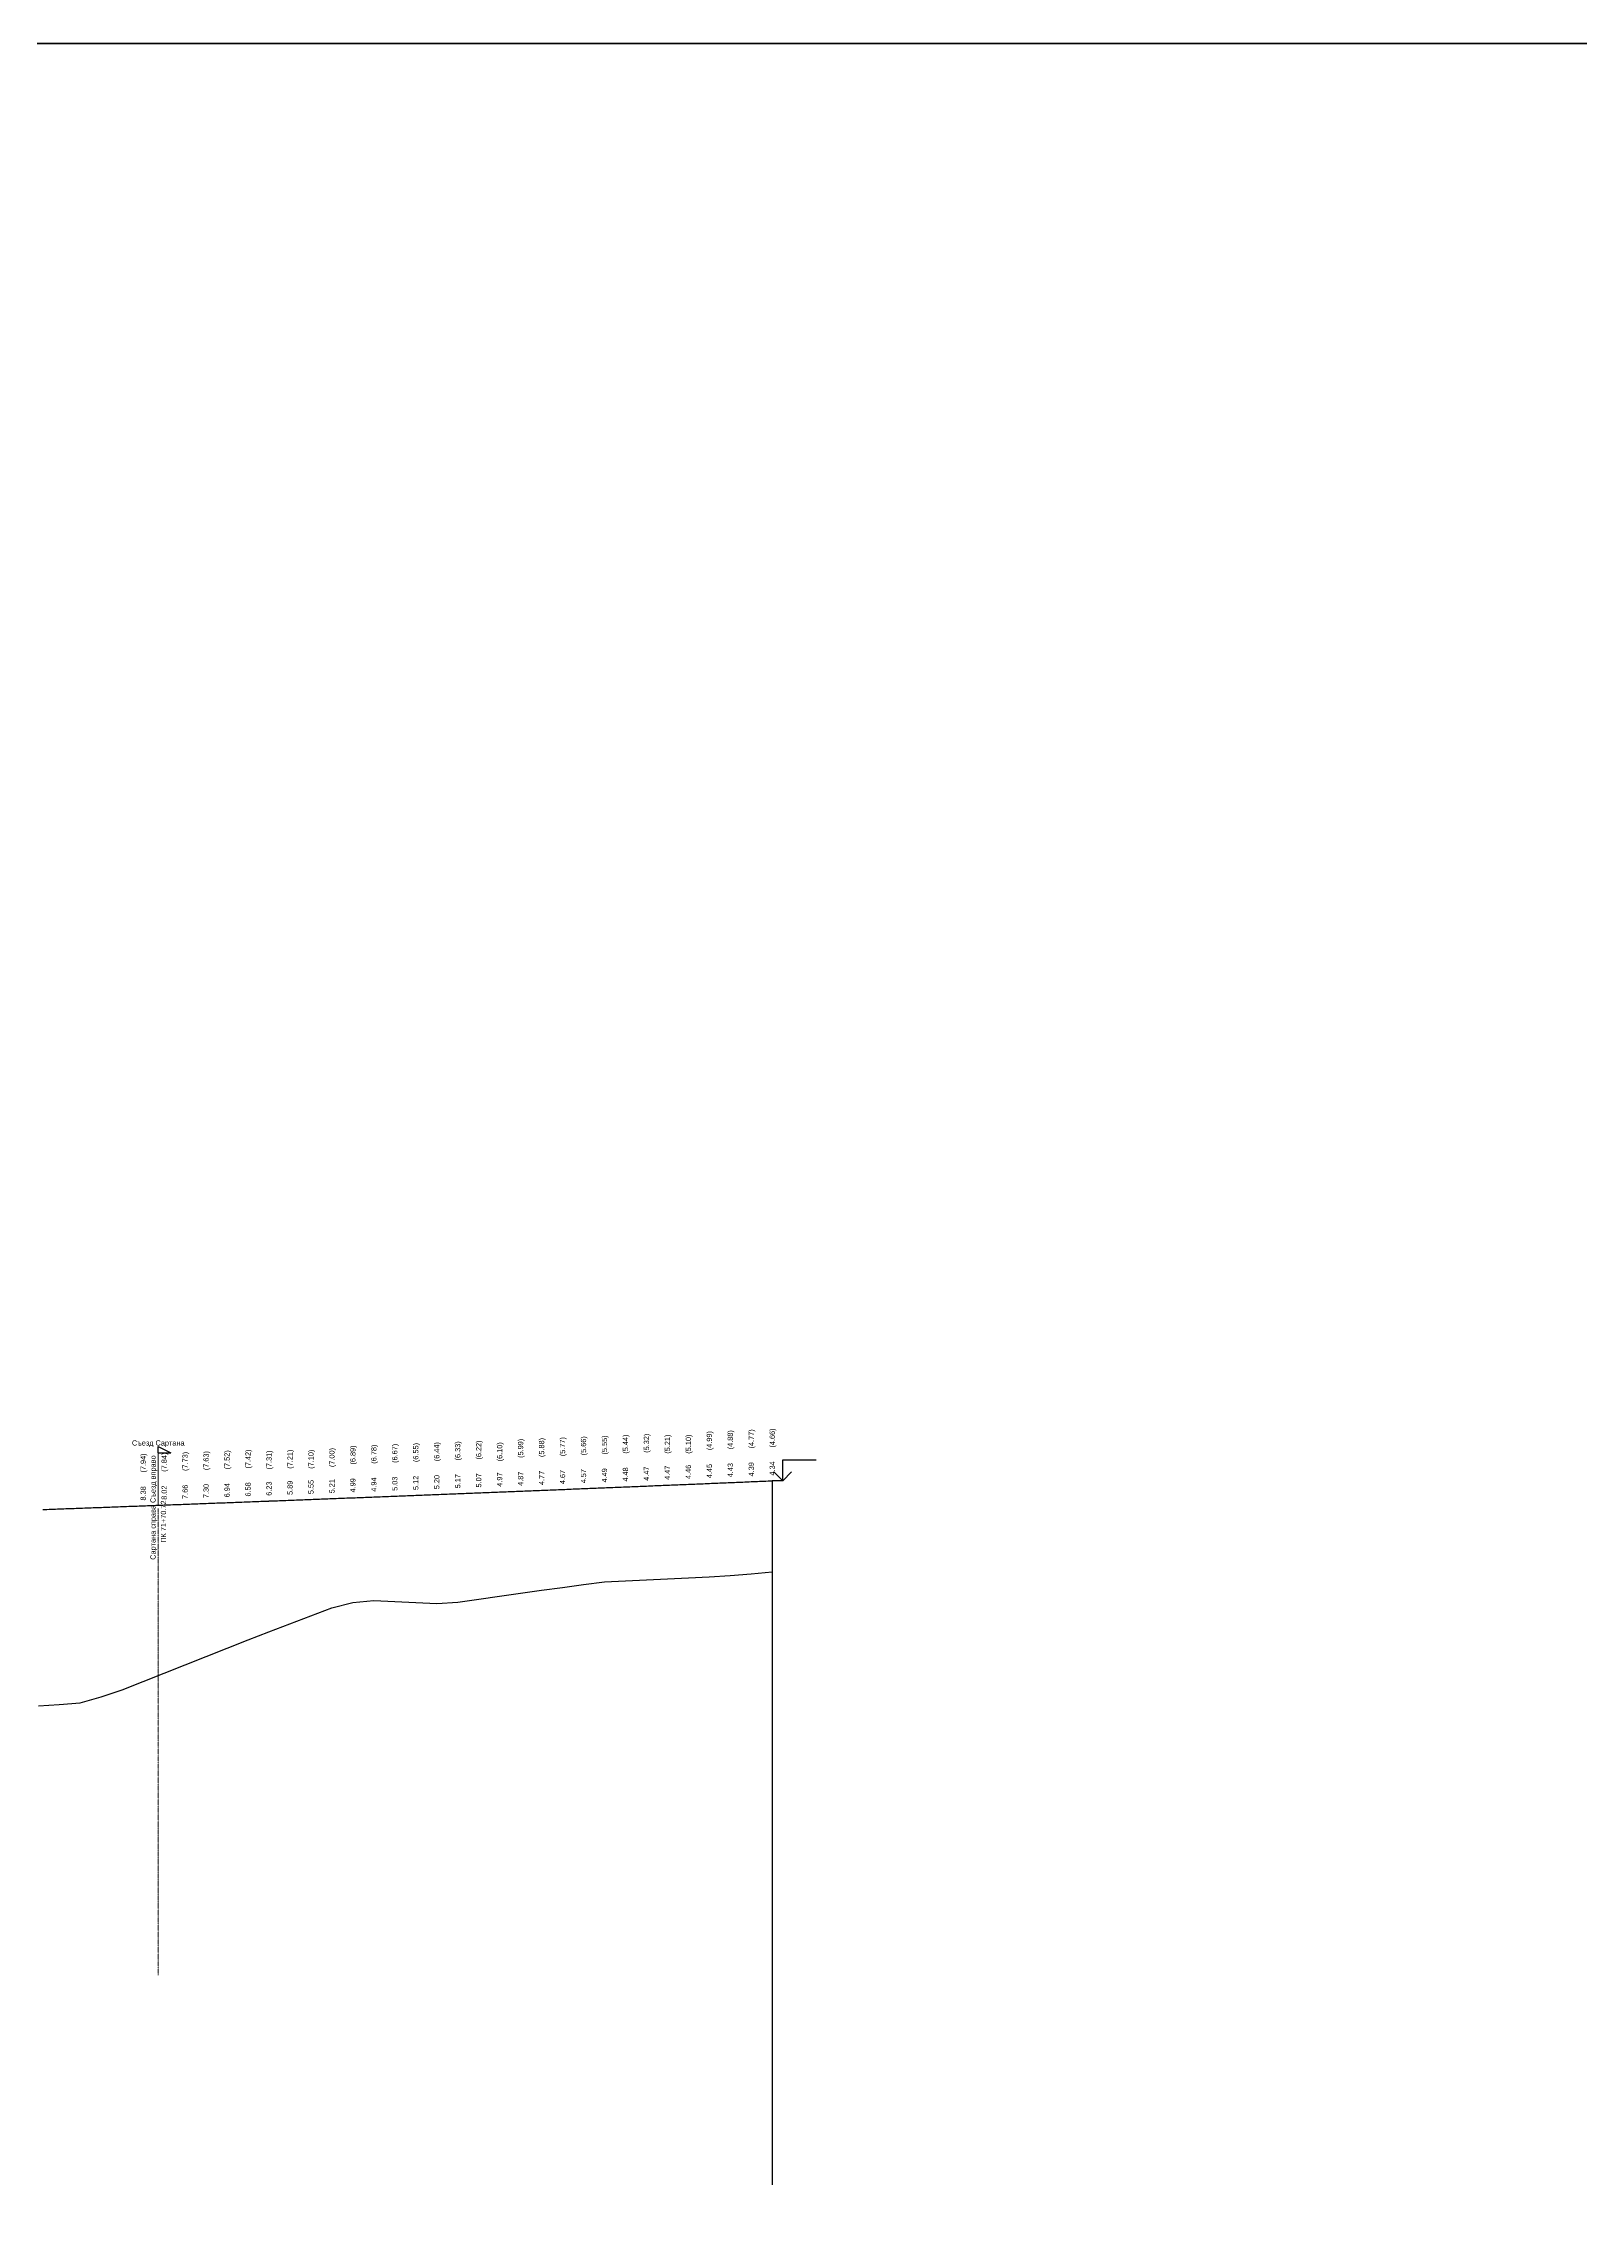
# Model space of a CAD drawing. Header units: millimetres. Extents: x 1864 to 10174863, y -4887456 to 5366151.
# Drawn here: x 8733903 to 8807196, y -10242 to 93729 of the extents above; entities that cross this region are included whole.
import ezdxf
from ezdxf.enums import TextEntityAlignment as Align

# ---------------------------------------------------------------- set-up
doc = ezdxf.new("R2018")
doc.units = ezdxf.units.MM
doc.linetypes.add('axis', pattern=[1.11, 0.75, -0.12, 0.12, -0.12])
for name, color, linetype, lineweight in [('1-Бетон', 106, 'Continuous', 35), ('1-Примечания', 4, 'Continuous', 25), ('1-Размеры', 1, 'Continuous', 25), ('1-Текст_3', 250, 'Continuous', 25)]:
    doc.layers.add(name, color=color, linetype=linetype, lineweight=lineweight)
for name, color, linetype in [('Коммуникации', 7, 'Continuous'), ('Красный профиль', 1, 'Continuous'), ('Рабочие отметки', 7, 'Continuous'), ('Рабочие отметки доп.', 7, 'Continuous'), ('Рассекаемые подобъекты', 7, 'Continuous'), ('Черный профиль', 3, 'Continuous')]:
    doc.layers.add(name, color=color, linetype=linetype)
doc.styles.get("Standard").update_dxf_attribs({"font": 'arial.ttf'})

# ---------------------------------------------------------------- blocks, each defined once
blk = doc.blocks.new('*U457')
at = {"layer": '1-Примечания', "linetype": 'Continuous'}
blk.add_line((0, 0), (-2.5, 0), dxfattribs=at)
for points in [[(2.12, 2.12), (0, 0), (-2.12, 2.12)], [(0, 0), (0, 5), (8, 5)]]:
    blk.add_lwpolyline(points, dxfattribs=at)
at = {"layer": '1-Текст_3', "lineweight": 30, "oblique": 15, "width": 0.8, "flags": 104}
blk.add_attdef('ВЫСОТА', text='', height=3, dxfattribs=at).set_placement((4.13, 7.17), align=Align.MIDDLE_CENTER)
blk.add_attdef('ПРИМЕЧАНИЕ', text='', height=3, dxfattribs=at).set_placement((4, 4.25), align=Align.TOP_CENTER)

msp = doc.modelspace()

# ---------------------------------------------------------------- linework, layer by layer
at = {"layer": '1-Бетон', "color": 1}
msp.add_lwpolyline([(8290824.7, 93728.7), (8880488.9, 93728.7), (8880488.9, -94895.3), (8290824.7, -94895.3)], close=True, dxfattribs=at)
at = {"layer": 'Коммуникации', "linetype": 'Continuous'}
for p, q in [((8739369.2, 26545.4), (8739369.2, 26845.4)), ((8739369.2, 26845.4), (8739969.2, 26545.4)), ((8739369.2, 26545.4), (8739969.2, 26545.4))]:
    msp.add_line(p, q, dxfattribs=at)
at = {"layer": 'Коммуникации', "linetype": 'Continuous', "lineweight": 15}
msp.add_line((8739369.2, 26545.4), (8739369.2, 24045.4), dxfattribs=at)
at = {"layer": 'Красный профиль', "linetype": 'Continuous'}
msp.add_line((8768652.2, 25210), (8768652.2, -8355.7), dxfattribs=at)
at = {"layer": 'Красный профиль', "linetype": 'Continuous', "flags": 128}
msp.add_lwpolyline([(8733864.3, 23840.5), (8733964.3, 23844.2), (8734064.3, 23847.9), (8734164.2, 23851.6), (8734264.2, 23855.3), (8734364.1, 23859), (8734464.1, 23862.6), (8734564.1, 23866.3), (8734652.2, 23869.6), (8734664, 23870), (8734764, 23873.7), (8734864, 23877.4), (8734963.9, 23881.1), (8735063.9, 23884.8), (8735163.9, 23888.5), (8735263.8, 23892.2), (8735363.8, 23895.9), (8735463.8, 23899.6), (8735563.7, 23903.3), (8735652.2, 23906.6), (8735663.7, 23907), (8735763.7, 23910.7), (8735863.6, 23914.4), (8735963.6, 23918.1), (8736063.6, 23921.8), (8736163.5, 23925.5), (8736263.5, 23929.3), (8736363.5, 23933), (8736463.4, 23936.7), (8736563.4, 23940.4), (8736652.2, 23943.7), (8736663.3, 23944.1), (8736763.3, 23947.9), (8736863.3, 23951.6), (8736963.2, 23955.3), (8737063.2, 23959), (8737163.2, 23962.8), (8737263.1, 23966.5), (8737363.1, 23970.2), (8737463.1, 23973.9), (8737563, 23977.7), (8737652.2, 23981), (8737663, 23981.4), (8737763, 23985.1), (8737862.9, 23988.9), (8737962.9, 23992.6), (8738062.9, 23996.4), (8738162.8, 24000.1), (8738262.8, 24003.8), (8738362.8, 24007.6), (8738462.7, 24011.3), (8738562.7, 24015.1), (8738652.2, 24018.4), (8738662.7, 24018.8), (8738762.6, 24022.6), (8738862.6, 24026.3), (8738962.5, 24030.1), (8739062.5, 24033.8), (8739162.5, 24037.6), (8739262.4, 24041.4), (8739362.4, 24045.1), (8739462.4, 24048.9), (8739562.3, 24052.6), (8739652.2, 24056), (8739662.3, 24056.4), (8739762.3, 24060.2), (8739862.2, 24063.9), (8739962.2, 24067.7), (8740062.2, 24071.5), (8740162.1, 24075.2), (8740262.1, 24079), (8740362.1, 24082.8), (8740462, 24086.6), (8740562, 24090.3), (8740652.2, 24093.8), (8740662, 24094.1), (8740761.9, 24097.9), (8740861.9, 24101.7), (8740961.9, 24105.5), (8741061.8, 24109.2), (8741161.8, 24113), (8741261.8, 24116.8), (8741361.7, 24120.6), (8741461.7, 24124.4), (8741561.6, 24128.2), (8741652.2, 24131.6), (8741661.6, 24132), (8741761.6, 24135.8), (8741861.5, 24139.6), (8741961.5, 24143.4), (8742061.5, 24147.2), (8742161.4, 24151), (8742261.4, 24154.8), (8742361.4, 24158.6), (8742461.3, 24162.4), (8742561.3, 24166.2), (8742652.2, 24169.7), (8742661.3, 24170), (8742761.2, 24173.8), (8742861.2, 24177.6), (8742961.2, 24181.4), (8743061.1, 24185.2), (8743161.1, 24189.1), (8743261.1, 24192.9), (8743361, 24196.7), (8743461, 24200.5), (8743561, 24204.3), (8743652.2, 24207.8), (8743660.9, 24208.2), (8743760.9, 24212), (8743860.8, 24215.8), (8743960.8, 24219.6), (8744060.8, 24223.5), (8744160.7, 24227.3), (8744260.7, 24231.1), (8744360.7, 24235), (8744460.6, 24238.8), (8744560.6, 24242.6), (8744652.2, 24246.1), (8744660.6, 24246.5), (8744760.5, 24250.3), (8744860.5, 24254.1), (8744960.5, 24258), (8745060.4, 24261.8), (8745160.4, 24265.7), (8745260.4, 24269.5), (8745360.3, 24273.4), (8745460.3, 24277.2), (8745560.3, 24281.1), (8745652.2, 24284.6), (8745660.2, 24284.9), (8745760.2, 24288.8), (8745860.2, 24292.6), (8745960.1, 24296.5), (8746060.1, 24300.3), (8746160.1, 24304.2), (8746260, 24308.1), (8746360, 24311.9), (8746459.9, 24315.8), (8746559.9, 24319.7), (8746652.2, 24323.2), (8746659.9, 24323.5), (8746759.8, 24327.4), (8746859.8, 24331.3), (8746959.8, 24335.1), (8747059.7, 24339), (8747159.7, 24342.9), (8747259.7, 24346.8), (8747359.6, 24350.6), (8747459.6, 24354.5), (8747559.6, 24358.4), (8747652.2, 24362), (8747659.5, 24362.3), (8747759.5, 24366.2), (8747859.5, 24370), (8747959.4, 24373.9), (8748059.4, 24377.8), (8748159.4, 24381.7), (8748259.3, 24385.6), (8748359.3, 24389.5), (8748459.3, 24393.4), (8748559.2, 24397.3), (8748652.2, 24400.9), (8748659.2, 24401.2), (8748759.1, 24405.1), (8748859.1, 24409), (8748959.1, 24412.9), (8749059, 24416.8), (8749159, 24420.7), (8749259, 24424.6), (8749358.9, 24428.5), (8749458.9, 24432.4), (8749558.9, 24436.3), (8749652.2, 24440), (8749658.8, 24440.2), (8749758.8, 24444.1), (8749858.8, 24448), (8749958.7, 24451.9), (8750058.7, 24455.9), (8750158.7, 24459.8), (8750258.6, 24463.7), (8750358.6, 24467.6), (8750458.6, 24471.5), (8750558.5, 24475.5), (8750652.2, 24479.2), (8750658.5, 24479.4), (8750758.5, 24483.3), (8750858.4, 24487.3), (8750958.4, 24491.2), (8751058.3, 24495.1), (8751158.3, 24499), (8751258.3, 24503), (8751358.2, 24506.9), (8751458.2, 24510.9), (8751558.2, 24514.8), (8751652.2, 24518.5), (8751658.1, 24518.7), (8751758.1, 24522.7), (8751858.1, 24526.6), (8751958, 24530.6), (8752058, 24534.5), (8752158, 24538.5), (8752257.9, 24542.4), (8752357.9, 24546.4), (8752457.9, 24550.3), (8752557.8, 24554.3), (8752652.2, 24558), (8752657.8, 24558.2), (8752757.8, 24562.2), (8752857.7, 24566.1), (8752957.7, 24570.1), (8753057.7, 24574.1), (8753157.6, 24578), (8753257.6, 24582), (8753357.6, 24585.9), (8753457.5, 24589.9), (8753557.5, 24593.9), (8753652.2, 24597.6), (8753657.4, 24597.9), (8753757.4, 24601.8), (8753857.4, 24605.8), (8753957.3, 24609.8), (8754057.3, 24613.7), (8754157.3, 24617.7), (8754257.2, 24621.7), (8754357.2, 24625.7), (8754457.2, 24629.7), (8754557.1, 24633.6), (8754652.2, 24637.4), (8754657.1, 24637.6), (8754757.1, 24641.6), (8754857, 24645.6), (8754957, 24649.6), (8755057, 24653.6), (8755156.9, 24657.6), (8755256.9, 24661.6), (8755356.9, 24665.6), (8755456.8, 24669.6), (8755556.8, 24673.6), (8755652.2, 24677.4), (8755656.8, 24677.6), (8755756.7, 24681.6), (8755856.7, 24685.6), (8755956.6, 24689.6), (8756056.6, 24693.6), (8756156.6, 24697.6), (8756256.5, 24701.6), (8756356.5, 24705.6), (8756456.5, 24709.6), (8756556.4, 24713.6), (8756652.2, 24717.5), (8756656.4, 24717.6), (8756756.4, 24721.6), (8756856.3, 24725.7), (8756956.3, 24729.7), (8757056.3, 24733.7), (8757156.2, 24737.7), (8757256.2, 24741.7), (8757356.2, 24745.8), (8757456.1, 24749.8), (8757556.1, 24753.8), (8757652.2, 24757.7), (8757656.1, 24757.9), (8757756, 24761.9), (8757856, 24765.9), (8757956, 24769.9), (8758055.9, 24774), (8758155.9, 24778), (8758255.9, 24782.1), (8758355.8, 24786.1), (8758455.8, 24790.1), (8758555.7, 24794.2), (8758652.2, 24798.1), (8758655.7, 24798.2), (8758755.7, 24802.3), (8758855.6, 24806.3), (8758955.6, 24810.4), (8759055.6, 24814.4), (8759155.5, 24818.5), (8759255.5, 24822.5), (8759355.5, 24826.6), (8759455.4, 24830.6), (8759555.4, 24834.7), (8759652.2, 24838.6), (8759655.4, 24838.7), (8759755.3, 24842.8), (8759855.3, 24846.9), (8759955.3, 24850.9), (8760055.2, 24855), (8760155.2, 24859), (8760255.2, 24863.1), (8760355.1, 24867.2), (8760455.1, 24871.3), (8760555.1, 24875.3), (8760652.2, 24879.3), (8760655, 24879.4), (8760755, 24883.5), (8760854.9, 24887.5), (8760954.9, 24891.6), (8761054.9, 24895.7), (8761154.8, 24899.8), (8761254.8, 24903.9), (8761354.8, 24907.9), (8761454.7, 24912), (8761554.7, 24916.1), (8761652.2, 24920.1), (8761654.7, 24920.2), (8761754.6, 24924.3), (8761854.6, 24928.4), (8761954.6, 24932.5), (8762054.5, 24936.6), (8762154.5, 24940.7), (8762254.5, 24944.8), (8762354.4, 24948.9), (8762454.4, 24953), (8762554.4, 24957.1), (8762652.2, 24961.1), (8762654.3, 24961.2), (8762754.3, 24965.3), (8762854.3, 24969.4), (8762954.2, 24973.5), (8763054.2, 24977.6), (8763154.2, 24981.7), (8763254.1, 24985.8), (8763354.1, 24989.9), (8763454, 24994), (8763554, 24998.2), (8763652.2, 25002.2), (8763654, 25002.3), (8763753.9, 25006.4), (8763853.9, 25010.5), (8763953.9, 25014.6), (8764053.8, 25018.8), (8764153.8, 25022.9), (8764253.8, 25027), (8764353.7, 25031.1), (8764453.7, 25035.3), (8764553.7, 25039.4), (8764652.2, 25043.5), (8764653.6, 25043.5), (8764753.6, 25047.7), (8764853.6, 25051.8), (8764953.5, 25055.9), (8765053.5, 25060.1), (8765153.5, 25064.2), (8765253.4, 25068.3), (8765353.4, 25072.5), (8765453.4, 25076.6), (8765553.3, 25080.8), (8765652.2, 25084.9), (8765653.3, 25084.9), (8765753.2, 25089.1), (8765853.2, 25093.2), (8765953.2, 25097.4), (8766053.1, 25101.5), (8766153.1, 25105.7), (8766253.1, 25109.8), (8766353, 25114), (8766453, 25118.1), (8766553, 25122.3), (8766652.2, 25126.4), (8766652.9, 25126.5), (8766752.9, 25130.6), (8766852.9, 25134.8), (8766952.8, 25139), (8767052.8, 25143.1), (8767152.8, 25147.3), (8767252.7, 25151.5), (8767352.7, 25155.6), (8767452.7, 25159.8), (8767552.6, 25164), (8767652.2, 25168.1), (8767652.6, 25168.2), (8767752.6, 25172.3), (8767852.5, 25176.5), (8767952.5, 25180.7), (8768052.4, 25184.9), (8768152.4, 25189.1), (8768252.4, 25193.2), (8768352.3, 25197.4), (8768452.3, 25201.6), (8768552.3, 25205.8), (8768652.2, 25210)], dxfattribs=at)
at = {"layer": 'Рассекаемые подобъекты', "color": 7, "linetype": 'axis', "lineweight": 15, "ltscale": 15}
msp.add_line((8739369.5, 23889.1), (8739369.5, 1644.3), dxfattribs=at)
at = {"layer": 'Черный профиль', "linetype": 'Continuous', "flags": 128}
msp.add_lwpolyline([(8733652.2, 14487.4), (8734652.2, 14542.8), (8735652.2, 14617.4), (8736652.2, 14902.1), (8737652.2, 15240.5), (8738652.2, 15638.9), (8739652.2, 16037.2), (8740652.2, 16435.3), (8741652.2, 16833.3), (8742652.2, 17231.2), (8743652.2, 17628.9), (8744652.2, 18016.1), (8745652.2, 18396.9), (8746652.2, 18777.6), (8747652.2, 19153.2), (8748652.2, 19412.1), (8749652.2, 19503.1), (8750652.2, 19452.1), (8751652.2, 19400.8), (8752652.2, 19354.6), (8753652.2, 19429.9), (8754652.2, 19569.7), (8755652.2, 19709.2), (8756652.2, 19848.5), (8757652.2, 19987.4), (8758652.2, 20126), (8759652.2, 20264.3), (8760652.2, 20388.2), (8761652.2, 20437.8), (8762652.2, 20487.4), (8763652.2, 20537), (8764652.2, 20586.5), (8765652.2, 20636.1), (8766652.2, 20695), (8767652.2, 20781.7), (8768652.2, 20870.4), (8768652.2, 20870.4)], dxfattribs=at)

# ---------------------------------------------------------------- block references
at = {"layer": '1-Размеры', "transparency": 33554687}
ref = msp.add_blockref('*U457', (8769152.2, 25210), dxfattribs=dict(at, xscale=200, yscale=200, zscale=200, rotation=0.0002819284350356194))
lines = msp.add_mtext('\\W0.8000;25.21', dxfattribs={"layer": '1-Текст_3', "insert": (8769977.6, 26643.5), "char_height": 2.5, "attachment_point": 1, "rotation": 0.000282, "bg_fill": 3, "box_fill_scale": 1, "bg_fill_color": 256, "bg_fill_transparency": 0})
ref.add_attrib('ВЫСОТА', '', (8769977.6, 26643.5)).embed_mtext(lines)
lines = msp.add_mtext('\\W0.8000;', dxfattribs={"layer": '1-Текст_3', "insert": (8769952.2, 26060), "char_height": 2.5, "attachment_point": 1, "rotation": 0.000282, "bg_fill": 3, "box_fill_scale": 1, "bg_fill_color": 256, "bg_fill_transparency": 0})
ref.add_attrib('ПРИМЕЧАНИЕ', '', (8769952.2, 26060)).embed_mtext(lines)

# ---------------------------------------------------------------- texts
at = {"layer": 'Коммуникации', "linetype": 'Continuous', "lineweight": 15}
msp.add_text('Сартана справа Съезд вправо', height=250, rotation=90.000002, dxfattribs=at).set_placement((8739244.2, 26420.4), align=Align.RIGHT)
msp.add_text('ПК 71+70.72', height=250, rotation=90.000002, dxfattribs=at).set_placement((8739494.2, 24274.5), align=Align.TOP_RIGHT)
at = {"layer": 'Рабочие отметки', "linetype": 'Continuous'}
for s, p in [('4.45', (8765652.2, 25334.9)), ('4.43', (8766652.2, 25376.4)), ('4.39', (8767652.2, 25418.1)), ('4.34', (8768652.2, 25460)), ('8.02', (8739652.2, 24306)), ('7.66', (8740652.2, 24343.8)), ('7.30', (8741652.2, 24381.6)), ('6.94', (8742652.2, 24419.7)), ('6.58', (8743652.2, 24457.8)), ('6.23', (8744652.2, 24496.1)), ('5.89', (8745652.2, 24534.6)), ('5.55', (8746652.2, 24573.2)), ('5.21', (8747652.2, 24612)), ('4.99', (8748652.2, 24650.9)), ('4.94', (8749652.2, 24690)), ('5.03', (8750652.2, 24729.2)), ('5.12', (8751652.2, 24768.5)), ('5.20', (8752652.2, 24808)), ('5.17', (8753652.2, 24847.6)), ('5.07', (8754652.2, 24887.4)), ('4.97', (8755652.2, 24927.4)), ('4.87', (8756652.2, 24967.5)), ('4.77', (8757652.2, 25007.7)), ('4.67', (8758652.2, 25048.1)), ('4.57', (8759652.2, 25088.6)), ('4.49', (8760652.2, 25129.3)), ('4.48', (8761652.2, 25170.1)), ('4.47', (8762652.2, 25211.1)), ('4.47', (8763652.2, 25252.2)), ('4.46', (8764652.2, 25293.5)), ('8.38', (8738652.2, 24268.4))]:
    msp.add_text(s, height=250, rotation=90.000002, dxfattribs=at).set_placement(p, align=Align.MIDDLE_LEFT)
at = {"layer": 'Рабочие отметки доп.', "linetype": 'Continuous'}
for s, p in [('(6.33)', (8753652.2, 26181)), ('(6.22)', (8754652.2, 26220.8)), ('(5.99)', (8756652.2, 26300.8)), ('(5.88)', (8757652.2, 26341)), ('(5.77)', (8758652.2, 26381.4)), ('(5.66)', (8759652.2, 26421.9)), ('(5.55)', (8760652.2, 26462.6)), ('(5.44)', (8761652.2, 26503.4)), ('(5.32)', (8762652.2, 26544.4)), ('(5.21)', (8763652.2, 26502.2)), ('(5.10)', (8764652.2, 26501.8)), ('(4.99)', (8765652.2, 26668.2)), ('(4.88)', (8766652.2, 26709.8)), ('(4.77)', (8767652.2, 26751.5)), ('(4.66)', (8768652.2, 26793.3)), ('(7.94)', (8738652.2, 25601.8)), ('(7.84)', (8739652.2, 25639.4)), ('(7.73)', (8740652.2, 25677.1)), ('(7.63)', (8741652.2, 25715)), ('(7.52)', (8742652.2, 25753)), ('(7.42)', (8743652.2, 25791.2)), ('(7.31)', (8744652.2, 25746.1)), ('(7.21)', (8745652.2, 25784.6)), ('(7.10)', (8746652.2, 25781.6)), ('(7.00)', (8747652.2, 25862)), ('(6.89)', (8748652.2, 25984.2)), ('(6.78)', (8749652.2, 26023.3)), ('(6.67)', (8750652.2, 26062.5)), ('(6.55)', (8751652.2, 26101.8)), ('(6.44)', (8752652.2, 26141.3)), ('(6.10)', (8755652.2, 26135.7))]:
    msp.add_text(s, height=250, rotation=90.000002, dxfattribs=at).set_placement(p, align=Align.MIDDLE_LEFT)
at = {"layer": 'Рассекаемые подобъекты', "color": 7, "linetype": 'Continuous', "lineweight": 15}
msp.add_text('Съезд Сартана', height=250, dxfattribs=at).set_placement((8739369.5, 26889.1), align=Align.CENTER)

doc.saveas('drawing.dxf')
